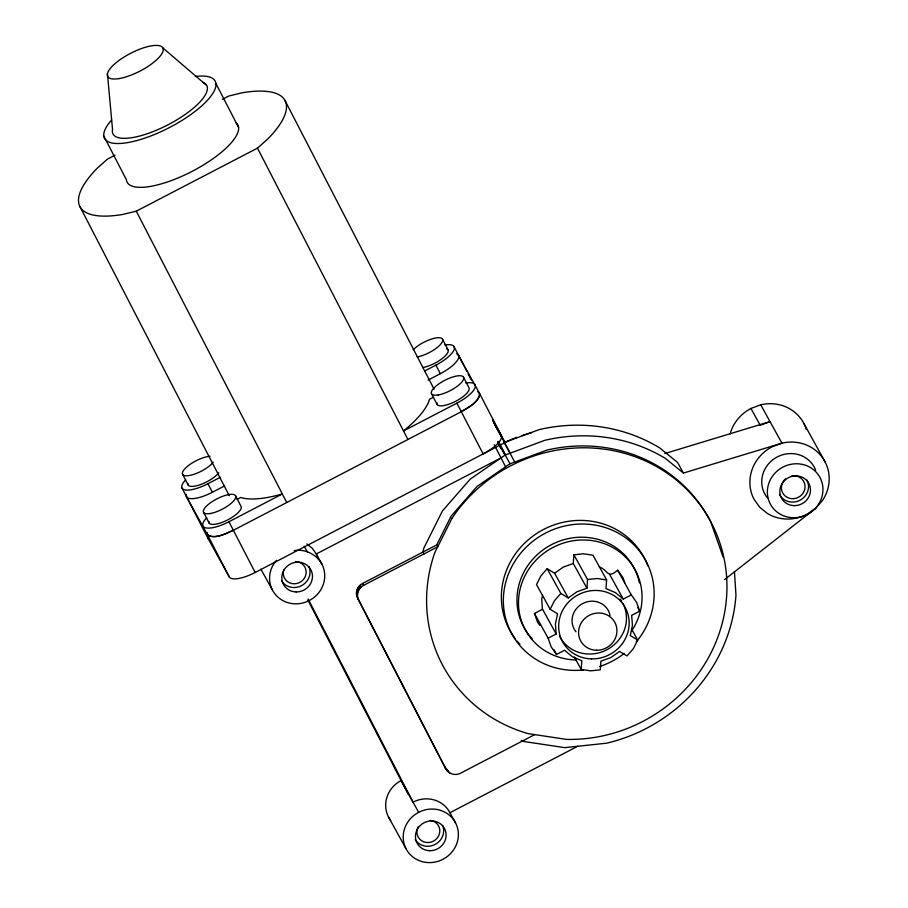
<?xml version="1.0" encoding="UTF-8"?>
<svg xmlns="http://www.w3.org/2000/svg" width="908" height="908" viewBox="0 0 908 908"><rect width="100%" height="100%" fill="white"/><g stroke="black" fill="none" stroke-linecap="round" stroke-linejoin="round"><path stroke-width="1.36" d="M534.733 734.617L460.64 773.151C454.817 776.431 447.02 773.355 444.852 767.056L357.548 598.009C354.778 592.799 357.434 586.012 362.61 583.458L436.703 544.925L451.117 516.13L477.052 486.438L509.717 463.92L546.888 450.118A152.056 143.861 -28.9 0 1 710.635 521.578L723.12 557.058M445.885 768.917L358.581 599.87C355.811 594.661 358.467 587.873 363.631 585.331L437.724 546.786L436.703 544.925M581.211 669.423L581.824 660.74L572.358 656.734L564.56 650.264L556.525 654.452L551.19 646.905L548.114 638.176L556.15 633.988L555.39 623.864L557.58 613.808L550.157 609.302L536.514 584.582L540.805 576.013L547.183 568.714L560.826 593.423L568.249 597.929L576.943 591.8L586.931 588.214L573.288 563.505L573.901 554.811L583.526 553.789L592.981 555.208L606.623 579.928L606.011 588.611L615.465 592.618L623.274 599.087L631.31 594.899L636.644 602.447L639.72 611.175L631.673 615.363L632.445 625.487L630.254 635.543L637.677 640.049L633.387 648.63L627.008 655.928L619.585 651.422L610.891 657.54L600.903 661.138L600.29 669.832L590.665 670.853L581.211 669.423L574.389 657.074M586.931 588.214L587.544 579.52L573.901 554.811M542.598 595.012L541.747 599.155L542.371 608.882L556.15 633.988M550.157 609.302L554.447 600.721L560.826 593.423M568.249 597.929L554.606 573.22L563.301 567.091L573.288 563.505M724.595 579.599L815.588 508.355L822.444 500.535A40.156 37.988 -28.9 0 0 822.58 457.78A40.156 37.988 -28.9 0 0 781.913 443.161L683.429 473.057L665.371 458.415A162.611 153.838 -28.9 0 0 544.879 440.289L505.143 455.056L470.208 479.129L442.468 510.886L423.809 548.148L423.003 552.041L424.036 553.914M115.021 155.177L107.53 159.082L97.304 168.128A115.441 37.376 -27.3 0 0 122.864 214.424L136.279 211.178L257.463 148.14L267.69 139.094A115.441 37.376 -27.3 0 0 242.13 92.798L228.714 96.044L222.46 99.29M815.588 508.355L806.962 514.303A40.156 37.988 -28.9 0 1 767.396 513.485L759.655 507.175L753.912 499.094A40.156 37.988 -28.9 0 1 772.095 446.804L781.913 443.161L760.756 404.809L750.939 408.464A40.156 37.988 -28.9 0 0 730.1 433.876M224.617 485.894L212.381 492.261A24.822 8.036 -27.3 0 1 186.469 496.676L186.219 494.463L186.469 496.676L207.455 534.699C215.253 539.988 225.717 533.325 233.367 530.283L461.309 411.71C467.858 407.227 479.742 402.573 479.447 393.221L458.461 355.198L456.713 353.768M461.309 411.71C468.369 407.658 476.428 403.266 479.708 395.434L479.447 393.221A24.822 8.036 -27.3 0 0 477.699 391.791M185.754 479.787A24.822 8.036 -27.3 0 0 185.221 489.945A24.822 8.036 -27.3 0 0 207.966 483.703L220.201 477.336M424.899 370.873L435.908 365.141A24.822 8.036 -27.3 0 0 453.852 350.216A24.822 8.036 -27.3 0 0 444.852 345.017M428.088 380.066L440.323 373.699A24.822 8.036 -27.3 0 0 458.461 355.198M237.09 499.366L240.756 497.459A89.96 29.124 -27.3 0 0 282.331 493.952L228.952 521.725A24.822 8.036 -27.3 0 1 206.207 527.957A24.822 8.036 -27.3 0 1 206.74 517.798M433.218 397.352L429.541 399.259A89.96 29.124 -27.3 0 1 403.515 430.925L456.894 403.152A24.822 8.036 -27.3 0 0 474.839 388.227A24.822 8.036 -27.3 0 0 465.838 383.04M182.054 488.118L208.273 538.887L229.259 576.898A24.822 8.036 -27.3 0 0 255.171 572.483L505.143 442.468L492.545 419.655M501.023 457.893L316.29 553.971L312.307 548.33L306.904 543.96M539.84 625.419L537.547 622.184L534.471 613.456L542.519 609.279M599.246 566.774C608.598 570.587 607.304 579.191 617.667 570.19L623.001 577.738L624.761 582.732M308.175 599.11L413.026 802.139A27.932 26.423 -28.9 0 1 449.925 812.728L577.704 746.274M233.367 530.283C225.899 533.677 217.625 537.888 209.215 536.129L207.455 534.699A24.822 8.036 -27.3 0 1 207.206 532.485M664.758 453.58L770.029 421.607L760.212 425.25L750.939 408.464M587.544 579.52L597.169 578.498L606.623 579.928M294.226 550.589A27.921 26.423 -28.9 0 1 306.087 551.349C312.761 553.539 318.526 557.955 321.92 564.174A27.921 26.423 -28.9 0 1 312.409 598.656A27.921 26.423 -28.9 0 1 276.361 595.58A27.921 26.423 -28.9 0 1 276.463 560.304M521.226 740.406L523.655 741.461L564.753 747.647L606.589 743.198A162.611 153.838 -28.9 0 0 735.968 595.115L734.459 571.858M547.183 568.714L554.606 573.22M444.852 767.056L449.63 772.924M162.816 47.886L206.661 85.443M492.601 419.973L514.711 462.07M495.303 425.704L502.022 437.497L493.498 422.061M497.936 441.742L510.035 463.818M501.863 449.46L497.834 442.389L499.457 445.522M804 423.684L825.156 462.036M683.429 473.057L677.561 462.422L659.503 447.792A162.611 153.838 -28.9 0 0 539.011 429.654L504.258 442.571L510.137 453.194M617.667 570.19L631.31 594.899M637.666 607.475L639.72 611.175M609.631 574.367L623.274 599.087M631.537 628.938L637.677 640.049M499.275 444.421L504.485 453.864M499.843 446.021L501.182 448.45M534.471 613.456L548.114 638.176M553.801 649.504L556.525 654.452M362.61 583.458L363.631 585.331M360.204 585.115L361.236 586.988M359.182 586.148L360.215 588.021M358.297 587.294L359.33 589.167M357.57 588.543L358.603 590.404M357.014 589.86L358.047 591.721M356.64 591.221L357.673 593.094M356.447 592.618L357.48 594.49M356.447 594.025L357.48 595.886M356.628 595.398L357.661 597.271M357.548 598.009L358.581 599.87M447.462 770.256L448.495 772.118M446.441 769.303L447.474 771.176M321.92 564.174L316.29 553.971A27.932 26.423 -28.9 0 1 317.891 557.807M304.203 546.219L307.335 551.894M449.925 812.728L455.566 822.932A27.932 26.423 -28.9 0 1 428.905 862.6A27.932 26.423 -28.9 0 1 407.896 821.933A27.932 26.423 -28.9 0 1 455.566 822.932M418.667 812.342L401.12 780.574A27.932 26.423 -28.9 0 0 390.678 820.457M260.914 569.191L272.366 589.95M388.476 816.939L406.012 848.708M479.447 393.221L501.25 435.42A24.822 8.036 -27.3 0 1 483.113 453.921L456.894 403.152M454.045 346.64L466.803 371.338M468.085 373.824L471.286 380.032M498.901 442.275L505.325 454.704M498.072 441.367L505.143 455.056M497.993 441.935L501.556 448.858M499.99 446.566L501.068 448.643M463.477 377.172L468.982 387.807A18.001 5.823 -27.3 0 1 453.716 402.255A18.001 5.823 -27.3 0 1 436.861 402.823M442.491 339.149L447.996 349.796M494.258 444.795L505.597 466.757M435.908 365.141L440.323 373.699M284.908 100.345L434.081 389.169M431.55 393.777L437.043 404.423M257.463 148.14L407.93 439.483M215.945 83.581L238.577 127.404M103.784 135.984L126.416 179.807A62.312 20.18 -27.3 0 0 192.246 171.283A62.312 20.18 -27.3 0 0 236.035 122.796M136.279 211.178L286.746 502.51M307.925 600.12L408.214 794.296M235.535 495.734L241.029 506.38A18.001 5.823 -27.3 0 1 225.774 520.829A18.001 5.823 -27.3 0 1 208.908 521.385M80.086 206.876L229.259 495.7M228.952 521.725L255.171 572.483M207.966 483.703L212.381 492.261M203.596 512.339L209.09 522.985M182.61 474.328L188.104 484.974M207.455 534.699L229.259 576.898M107.439 73.752L112.524 129.424A52.755 17.082 -27.3 0 0 168.116 124.748A52.755 17.082 -27.3 0 0 202.927 82.401M622.888 603.355A35.684 33.766 -28.9 0 1 606.726 649.822A35.684 33.766 -28.9 0 1 559.578 636.281M620.232 599.064A35.684 33.766 -28.9 0 1 621.651 601.164M576.047 659.946A62.561 59.19 -28.9 0 1 520.295 588.27A62.561 59.19 -28.9 0 1 605.33 544.051A62.561 59.19 -28.9 0 1 631.548 631.071M532.167 638.699A62.561 59.19 -28.9 0 1 551.587 544.607A62.561 59.19 -28.9 0 1 639.391 582.925M430.131 820.355A11.611 10.975 -28.9 0 1 439.404 833.907A11.611 10.975 -28.9 0 1 424.013 841.909A11.611 10.975 -28.9 0 1 418.327 826.496M442.661 825.429A15.515 14.676 -28.9 0 1 435.091 844.463A15.515 14.676 -28.9 0 1 415.228 839.696M505.313 442.128A143.373 135.644 -28.9 0 1 516.902 437.327M522.179 435.511A143.373 135.644 -28.9 0 1 531.486 432.81M806.985 480.071A15.515 14.676 -28.9 0 1 799.948 500.274A15.515 14.676 -28.9 0 1 779.45 494.395M791.958 475.883A11.974 11.327 -28.9 0 1 804.783 489.14A11.974 11.327 -28.9 0 1 787.202 497.38A11.974 11.327 -28.9 0 1 785.443 478.936M767.657 498.186A28.148 26.627 -28.9 0 1 776.022 457.621A28.148 26.627 -28.9 0 1 815.645 470.117M309.015 566.66A15.515 14.676 -28.9 0 1 301.456 585.705A15.515 14.676 -28.9 0 1 281.594 580.927M295.509 561.53A11.611 10.987 -28.9 0 1 306.041 573.867A11.611 10.987 -28.9 0 1 291.956 583.583A11.611 10.987 -28.9 0 1 283.875 569.554M760.756 404.809A40.156 37.988 -28.9 0 1 806.372 429.439M575.978 631.798A19.431 18.376 -28.9 0 1 583.367 603.207A19.431 18.376 -28.9 0 1 610.062 615.386M583.458 669.968A76.34 72.22 -28.9 0 1 504.757 586.534A76.34 72.22 -28.9 0 1 611.447 529.829A76.34 72.22 -28.9 0 1 636.213 641.933M624.227 653.465A76.34 72.22 -28.9 0 1 599.609 666.517M515.562 639.096A76.34 72.22 -28.9 0 1 541.724 530.454A76.34 72.22 -28.9 0 1 647.779 565.786M519.932 644.249A76.34 72.22 -28.9 0 1 517.254 641.218M195.322 76.476A62.312 20.18 -27.3 0 1 205.049 102.752A62.312 20.18 -27.3 0 1 128.8 142.408A62.312 20.18 -27.3 0 1 111.65 119.992M218.771 472.784A18.001 5.823 -27.3 0 1 199.885 484.804A18.001 5.823 -27.3 0 1 187.922 483.362M446.713 348.751A18.001 5.823 -27.3 0 1 442.446 358.365A18.001 5.823 -27.3 0 1 422.719 367.581M213.278 462.138A18.001 5.823 -27.3 0 1 190.067 475.361A18.001 5.823 -27.3 0 1 185.856 467.734A18.001 5.823 -27.3 0 1 210.043 456.293M413.242 349.716A18.001 5.823 -27.3 0 1 435.829 337.969A18.001 5.823 -27.3 0 1 439.812 345.188A18.001 5.823 -27.3 0 1 417.226 356.935M208.273 538.887A24.822 8.036 -27.3 0 1 208.011 536.673M452.15 517.991L434.705 552.836A152.056 143.861 -28.9 0 0 528.059 733.607L566.49 739.396A152.056 143.861 -28.9 0 0 711.668 523.451A152.056 143.861 -28.9 0 0 452.15 517.991M591.505 658.89A35.684 33.766 -28.9 0 0 625.578 608.212A35.684 33.766 -28.9 0 0 564.663 606.93A35.684 33.766 -28.9 0 0 591.505 658.89M596.442 650.253A19.431 18.376 -28.9 0 0 614.988 622.661A19.431 18.376 -28.9 0 0 581.835 621.969A19.431 18.376 -28.9 0 0 596.442 650.253M429.734 850.694A15.515 14.676 -28.9 0 0 444.557 828.663A15.515 14.676 -28.9 0 0 418.066 828.107A15.515 14.676 -28.9 0 0 429.734 850.694M794.114 505.631A15.515 14.676 -28.9 0 0 808.926 483.589A15.515 14.676 -28.9 0 0 782.446 483.033A15.515 14.676 -28.9 0 0 794.114 505.631M793.263 517.742A28.148 26.627 -28.9 0 0 820.128 477.767A28.148 26.627 -28.9 0 0 772.095 476.757A28.148 26.627 -28.9 0 0 793.263 517.742M296.099 591.937A15.515 14.676 -28.9 0 0 310.911 569.895A15.515 14.676 -28.9 0 0 284.431 569.339A15.515 14.676 -28.9 0 0 296.099 591.937M119.254 78.553A31.031 10.045 -27.3 0 0 163.134 50.644A31.031 10.045 -27.3 0 0 123.465 57.408A31.031 10.045 -27.3 0 0 119.254 78.553M210.27 513.519A18.001 5.823 -27.3 0 0 235.717 497.334A18.001 5.823 -27.3 0 0 212.71 501.261A18.001 5.823 -27.3 0 0 210.27 513.519M438.212 394.957A18.001 5.823 -27.3 0 0 463.67 378.772A18.001 5.823 -27.3 0 0 440.652 382.688A18.001 5.823 -27.3 0 0 438.212 394.957"/></g></svg>
